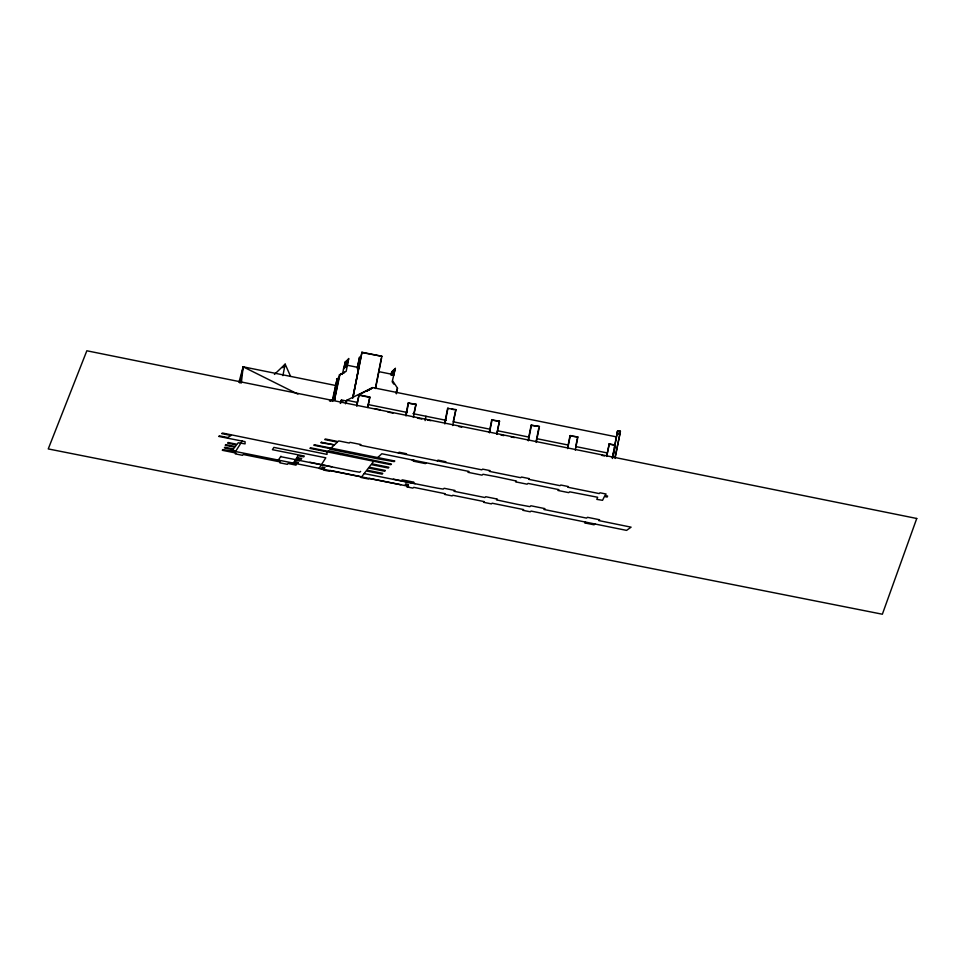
<?xml version="1.0" encoding="UTF-8"?>
<svg xmlns="http://www.w3.org/2000/svg" width="965" height="965" viewBox="0 0 965 965"><rect width="100%" height="100%" fill="white"/><g stroke="black" fill="none" stroke-linecap="round" stroke-linejoin="round"><path stroke-width="1.45" d="M241.322 383.021L243.168 366.821L335.808 385.518M345.494 403.816L346.785 400.246L372.707 387.592L616.333 436.856L613.306 454.153L615.332 445.094L609.253 443.864L606.647 455.83M352.925 397.447L358.715 367.569L347.376 365.277L343.371 368.992M239.959 383.069L243.168 366.821L297.896 394.118M282.902 375.626L285.17 364.143L274.422 374.408M332.322 400.547L337.159 378.702L332.66 401.392M344.372 372.454L339.415 374.903L334.409 400.185L339.909 374.722L346.182 371.32L348.727 358.473L346.893 365.711M342.298 374.432L345.361 361.598L344.022 368.389M344.698 367.749L346.592 360.452L345.253 367.243M345.868 366.676L347.762 359.366L346.423 366.157M340.295 403.454L341.477 399.98L346.073 400.909M340.91 402.887L341.477 399.98M346.206 403.153L346.785 400.246L357.291 402.381M357.315 367.544L359.607 356.99L357.279 368.739M352.683 398.026L361.959 352.261L381.923 356.29L375.542 388.533M352.961 397.689L361.959 352.261M356.712 405.276L359.04 394.866L369.86 397.049L367.882 407.073M356.773 406.313L359.04 394.866M367.544 407.471L369.86 397.049M375.409 388.135L381.38 357.979M390.897 374.517L391.935 371.429L391.163 375.337M391.681 374.854L393.008 370.439L392.236 374.348M392.61 375.059L394.166 369.354L393.141 374.565M393.732 384.094L392.176 381.766L395.397 368.208L393.491 375.301L394.106 374.722L379.366 371.742M395.988 393.008L397.496 388.123L392.839 381.163M396.362 393.829L397.496 388.123M405.807 415.203L408.207 403.081L416.012 404.214L413.394 417.447M405.976 415.951L408.593 402.719M413.792 413.804L416.012 404.214M425.107 420.619L425.975 416.265M444.708 423.08L447.627 408.364L455.902 409.606L452.742 425.541M444.853 423.949L448.001 408.014M453.176 421.765L455.902 409.606M489.315 432.103L491.716 419.968L499.508 421.102L496.891 434.334M489.472 432.839L492.102 419.606M496.722 433.599L497.301 430.692L528.784 437.061M497.566 429.377L499.508 421.102M528.217 439.968L531.124 425.251L539.411 426.494L536.25 442.428M528.35 440.836L531.51 424.902M536.106 441.56L538.735 428.327M567.565 447.929L569.965 435.794L577.89 437.012L575.297 450.148M567.697 448.616L570.303 435.48M577.299 438.641L575.731 446.554L607.226 452.923M606.756 456.457L609.253 443.864M615.586 440.124L617.214 433.357L619.94 433.9L615.163 456.566M616.84 434.117L617.443 431.283L620.157 431.825L617.443 431.283M612.353 457.941L613.776 450.703M614.355 447.82L617.672 430.764L620.399 431.307L615.067 458.484M612.449 458.508L613.016 455.613M612.835 457.687L615.332 445.094M619.626 434.54L620.399 431.307M615.706 439.714L616.333 436.856M238.934 382.333L243.168 366.821M400.764 484.719L369.306 478.363L368.606 479.014L361.006 477.482L361.718 476.831L330.223 470.462L329.379 471.234L323.299 470.003L324.493 468.507L321.767 467.965L322.25 466.988L324.976 467.53M364.131 473.55L437.121 488.109L443.237 489.11L444.141 488.278L454.949 490.461L454.032 491.294L484.888 497.53L485.757 496.734L497.337 499.074L496.468 499.87L517.168 504.297L529.918 506.649L530.883 505.769L544.911 508.615L543.946 509.484L586.587 518.109L587.468 517.3L599.591 519.761L598.71 520.557L631.086 527.167L626.587 530.388L531.064 511.076L530.28 511.8L522.861 510.304L523.645 509.58L492.162 503.211L491.426 503.887L483.525 502.295L484.261 501.607L452.814 495.25L452.103 495.901L444.515 494.37L445.215 493.718L413.72 487.349L412.875 488.121L406.796 486.891L407.99 485.395L405.276 484.852L405.758 483.875L408.472 484.418M617.672 430.764L620.338 431.427M242.311 440.909L235.532 451.524L324.131 469.231M278.294 460.088L280.96 456.228M282.685 367.665L285.17 364.143L290.598 376.434M326.966 451.825L327.026 454.394L222.541 433.044L221.685 433.575L231.045 435.492L227.704 437.543L219.537 435.878L218.681 436.409L245.05 441.656L245.098 443.876L238.21 442.754L237.016 444.298L228.114 442.501L227.607 443.14L236.509 444.925L235.255 446.542L225.75 444.636L225.243 445.287L234.748 447.193L233.349 448.978L224.845 447.265L224.363 447.881L232.879 449.594L232.408 450.185L235.424 450.788L234.929 451.403L222.831 449.606L222.288 450.293L235.906 453.031L235.255 453.852L242.553 455.323L243.192 454.491L280.453 461.982L279.802 462.814L287.353 464.334L288.004 463.502L295.978 465.094L296.376 464.479L292.938 463.791L293.867 462.356L298.378 462.645L294.204 461.813L295.109 460.389L299.645 460.643L295.483 459.81L296.496 458.23L301.261 459.183L301.695 458.496L296.93 457.543L298.076 455.733L303.758 456.879L304.277 456.059L272.42 449.678L273.879 447.398L325.808 457.796L319.041 468.411L361.586 476.939L366.169 470.932L382.128 474.141L382.755 473.345L366.796 470.136L368.473 467.989L384.709 471.246L385.337 470.45L369.088 467.181L371.127 464.575L388.28 468.025L388.883 467.253L371.73 463.815L373.72 461.258M381.923 356.29L361.694 352.502M330.971 448.098L337.412 442.127L324.723 439.57L325.338 438.991L338.015 441.56L338.727 440.909L349.246 443.031L349.993 442.332L360.814 444.527L360.066 445.215L481.837 469.846L482.621 469.123L490.039 470.618L489.255 471.342L520.738 477.711L521.474 477.036L529.375 478.628L528.639 479.316L560.086 485.672L560.798 485.021L568.385 486.553L567.685 487.204L599.181 493.573L600.025 492.789L606.104 494.02L604.91 495.528L607.624 496.07L607.142 497.047L604.416 496.505L602.546 500.316L596.816 499.375L597.649 497.265L569.664 491.812L568.747 492.645L557.951 490.461L558.868 489.629L528.012 483.393L527.131 484.189L515.563 481.849L516.432 481.04L495.733 476.626L482.983 474.273L482.018 475.142L467.989 472.307L468.954 471.439L412.031 459.931M377.713 457.555L381.814 453.755L414.19 460.353L413.31 461.161L425.432 463.61L426.313 462.814M398.328 452.959L399.112 452.235L406.53 453.731L405.746 454.455M407.918 486.999L408.653 486.324M437.242 460.824L437.977 460.136L445.866 461.74L445.13 462.416M539.411 426.494L531.124 425.251M577.89 437.012L569.965 435.794M585.502 522.089L584.633 522.897L594.102 524.803L594.971 523.995M360.645 471.39L359.74 472.223L353.612 471.222L280.622 456.662M401.38 480.642L402.26 479.846L413.84 482.186L412.96 482.983M336.532 379.281L339.354 377.303M358.425 395.143L372.707 387.592L366.254 391.332M366.423 391.283L371.67 388.593M344.469 372.418L339.415 374.903M329.439 400.801L334.964 399.667M330.259 401.042L333.022 400.475M617.13 433.538L619.856 434.081M361.586 476.939L407.64 486.119M451.572 409.172L454.201 409.703M408.207 403.081L415.626 404.576M491.716 419.968L499.134 421.464M608.975 444.117L615.055 445.348M358.715 395.155L368.196 397.073M368.111 404.564L407.17 412.465M412.96 413.635L446.312 420.378M453.574 421.85L489.882 429.196M536.685 438.653L568.144 445.022M340.874 400.547L343.166 401.018M375.035 408.762L379.908 409.751M387.954 412.079L393.008 413.104M417.483 418.147L421.814 419.015M427.447 419.992L430.873 420.692M500.98 435.034L503.875 435.613M510.943 436.88L514.381 437.579M601.726 455.359L604.524 455.926M458.93 426.59L461.692 427.145M393.37 479.135L415.252 483.646M309.874 462.247L331.743 466.758M916.75 518.482L882.36 614.222L48.25 448.93L86.838 350.778L916.75 518.482M340.295 454.503L390.777 464.696L391.464 464.069L328.221 450.667L327.593 451.246L310.513 447.784L309.898 448.363L340.295 454.503M314.433 444.756L313.866 445.275L330.416 448.629L329.849 449.147L376.579 458.604L394.166 461.62L394.818 461.017L314.433 444.756M321.417 442.272L320.85 442.742L334.445 444.889L321.417 442.272"/></g></svg>
